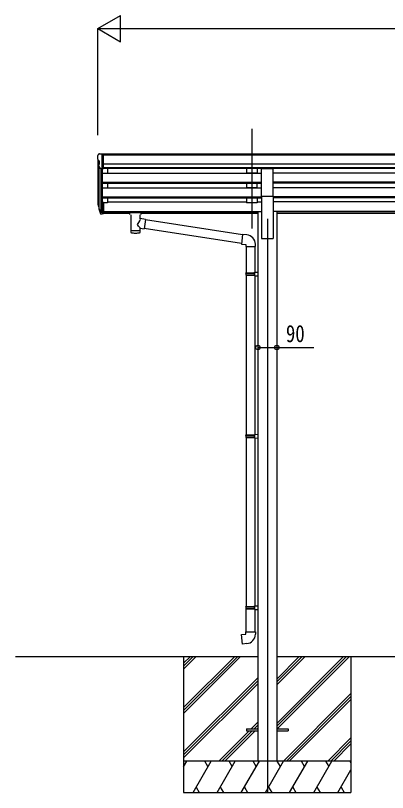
# Model space of a CAD drawing. Units: millimetres, scale not verified. Extents: x -10512 to 10512, y -7425 to 7425.
# Drawn here: x -3374 to -1596, y -4162 to -447 of the extents above; entities that cross this region are included whole.
import ezdxf
from ezdxf.enums import TextEntityAlignment as Align

# ---------------------------------------------------------------- set-up
doc = ezdxf.new("R2010")
doc.units = ezdxf.units.MM
doc.header["$LTSCALE"] = 30
for name, color, linetype in [('0-3_YKK_12', 2, 'Continuous'), ('0-4_YKK_13', 4, 'Continuous'), ('0-5_YKK_A1', 4, 'Continuous'), ('0-6_YKK_D', 6, 'Continuous')]:
    doc.layers.add(name, color=color, linetype=linetype)
doc.styles.add('ＭＳ ゴシック', font='')
doc.styles.get('ＭＳ ゴシック').set_extended_font_data('MS Gothic')

msp = doc.modelspace()

# ---------------------------------------------------------------- linework, layer by layer
at = {"layer": '0-3_YKK_12'}
for p, q in [((-2244.25, -988.1), (-2244.25, -1465.61)), ((-2170.25, -1418.93), (-2170.25, -4162.5))]:
    msp.add_line(p, q, dxfattribs=at)
at = {"layer": '0-4_YKK_13'}
for p, q in [((-2975.34, -1108.07), (-2979.41, -1113.88)), ((-2972.25, -1107.5), (-2974.58, -1107.64)), ((-2972.25, -1107.5), (-2953.75, -1107.5)), ((-2960.25, -1180.48), (-2960.25, -1107.5)), ((-2953.75, -1107.5), (-2943.75, -1107.59)), ((-2953.75, -1179.48), (-2953.75, -1107.5)), ((-2943.75, -1109.1), (-2943.75, -1107.59)), ((-2982.25, -1116.87), (-2982.25, -1117.5)), ((-2979.72, -1138.68), (-2974.4, -1141.75)), ((-2974.25, -1142.01), (-2974.25, -1158.29)), ((-2967.87, -1178.67), (-2976.88, -1163.08)), ((-2960.25, -1180.48), (-2965.46, -1180.17)), ((-2953.75, -1179.48), (-2960.25, -1179.48)), ((-2197.75, -1309.93), (-2197.75, -1178.13)), ((-2197.75, -1178.13), (-2142.75, -1178.13)), ((-2142.75, -1309.93), (-2142.75, -1178.13)), ((-2197.75, -1309.93), (-2142.75, -1309.93)), ((-2979.16, -1355.41), (-2975.28, -1363.36)), ((-2978.55, -1354.04), (-2975.28, -1361.1)), ((-2976.84, -1366.69), (-2976.5, -1371.09)), ((-2976.5, -1371.09), (-2967.69, -1394.64)), ((-2975.89, -1370.53), (-2967.69, -1386.71)), ((-2966.68, -1385.58), (-2974.44, -1370.17)), ((-2960.25, -1341.22), (-2960.25, -1396)), ((-2953.75, -1341.22), (-2960.25, -1341.22)), ((-2953.75, -1341.22), (-2953.75, -1395.26)), ((-2960.25, -1386.25), (-2965.38, -1386.25)), ((-2960.25, -1388.06), (-2965.1, -1388.06)), ((-2960.25, -1396), (-2965.1, -1396)), ((-2953.75, -1381.36), (-2960.25, -1381.36)), ((-2953.75, -1386.23), (-2960.25, -1386.23)), ((-2953.75, -1395.26), (-2960.25, -1395.26)), ((-2844.25, -1386.1), (-2844.25, -1391.86)), ((-2844.25, -1386.29), (-2844.25, -1387.83)), ((-2842.25, -1385.44), (-2759.25, -1385.44)), ((-2842.25, -1387.61), (-2759.25, -1387.61)), ((-2842.25, -1392.52), (-2827.75, -1392.52)), ((-2827.75, -1398.17), (-2827.75, -1391.62)), ((-2823.65, -1399.09), (-2823.67, -1484.53)), ((-2777.85, -1417.83), (-2777.85, -1399.09)), ((-2773.75, -1398.17), (-2773.75, -1391.62)), ((-2773.75, -1392.52), (-2759.25, -1392.52)), ((-2757.25, -1386.1), (-2757.25, -1391.86)), ((-2752.63, -1421.74), (-2777.85, -1417.82)), ((-2752.63, -1421.74), (-2759.65, -1467)), ((-2289.64, -1495.63), (-2752.95, -1423.75)), ((-2777.83, -1484.53), (-2777.85, -1463.86)), ((-2777.85, -1464.17), (-2759.65, -1467)), ((-2293.31, -1537.56), (-2759.38, -1465.26)), ((-2268.64, -1495.59), (-2289.48, -1493.76)), ((-2273.56, -1551.33), (-2227.56, -1551.33)), ((-2271.45, -1551.33), (-2271.45, -1676.57)), ((-2229.45, -1551.33), (-2229.45, -1674.01)), ((-2227.56, -1551.33), (-2227.56, -1540.42)), ((-2273.45, -1678.57), (-2272.45, -1676.57)), ((-2273.45, -1678.57), (-2229.45, -1678.57)), ((-2273.45, -1678.57), (-2273.45, -1686.57)), ((-2273.45, -1686.57), (-2229.45, -1686.57)), ((-2273.45, -1686.57), (-2272.45, -1688.57)), ((-2272.45, -1676.57), (-2229.45, -1676.57)), ((-2272.45, -1688.57), (-2229.45, -1688.57)), ((-2271.45, -1688.57), (-2271.45, -2452.45)), ((-2233.93, -1678.57), (-2234.36, -1676.57)), ((-2231.45, -1674.07), (-2215.45, -1673.6)), ((-2231.45, -1676.07), (-2231.45, -1674.07)), ((-2231.45, -1676.07), (-2229.45, -1676.07)), ((-2231.45, -1691.07), (-2231.45, -1689.07)), ((-2231.45, -1691.07), (-2215.45, -1691.54)), ((-2229.45, -1691.13), (-2229.45, -2449.89)), ((-2215.45, -1673.6), (-2215.45, -1691.54)), ((-2273.45, -2454.45), (-2272.45, -2452.45)), ((-2272.45, -2452.45), (-2229.45, -2452.45)), ((-2233.93, -2454.45), (-2234.36, -2452.45)), ((-2231.45, -2449.95), (-2215.45, -2449.47)), ((-2231.45, -2451.95), (-2231.45, -2449.95)), ((-2231.45, -2451.95), (-2229.45, -2451.95)), ((-2215.45, -2449.47), (-2215.45, -2467.42)), ((-2273.45, -2454.45), (-2229.45, -2454.45)), ((-2273.45, -2454.45), (-2273.45, -2462.45)), ((-2273.45, -2462.45), (-2229.45, -2462.45)), ((-2273.45, -2462.45), (-2272.45, -2464.45)), ((-2272.45, -2464.45), (-2229.45, -2464.45)), ((-2271.45, -2464.45), (-2271.45, -3272.94)), ((-2231.45, -2466.95), (-2231.45, -2464.95)), ((-2231.45, -2466.95), (-2215.45, -2467.42)), ((-2229.45, -2467), (-2229.45, -3270.38)), ((-2231.45, -3270.44), (-2215.45, -3269.97)), ((-2215.45, -3269.97), (-2215.45, -3287.91)), ((-2273.45, -3274.94), (-2272.45, -3272.94)), ((-2273.45, -3274.94), (-2229.45, -3274.94)), ((-2273.45, -3274.94), (-2273.45, -3282.94)), ((-2273.45, -3282.94), (-2229.45, -3282.94)), ((-2273.45, -3282.94), (-2272.45, -3284.94)), ((-2272.45, -3272.94), (-2229.45, -3272.94)), ((-2272.45, -3284.94), (-2229.45, -3284.94)), ((-2271.45, -3394.94), (-2271.45, -3284.94)), ((-2233.93, -3274.94), (-2234.36, -3272.94)), ((-2231.45, -3272.44), (-2231.45, -3270.44)), ((-2231.45, -3272.44), (-2229.45, -3272.44)), ((-2231.45, -3287.44), (-2231.45, -3285.44)), ((-2231.45, -3287.44), (-2215.45, -3287.91)), ((-2229.45, -3287.5), (-2229.45, -3394.94)), ((-2273.45, -3394.94), (-2227.45, -3394.94)), ((-2273.45, -3404.94), (-2273.45, -3394.94)), ((-2227.45, -3394.94), (-2227.45, -3405.86)), ((-2270.45, -3858), (-2270.45, -3867)), ((-2270.45, -3858), (-2215.65, -3858)), ((-2125.25, -3858), (-2070.45, -3858)), ((-2070.45, -3858), (-2070.45, -3867)), ((-2270.45, -3867), (-2215.65, -3867)), ((-2125.25, -3867), (-2070.45, -3867))]:
    msp.add_line(p, q, dxfattribs=at)
for points in [[(-2844.25, -1386.1), (-2844.21, -1385.91), (-2844.13, -1385.77), (-2844.03, -1385.67), (-2843.93, -1385.61), (-2843.81, -1385.57), (-2843.52, -1385.51), (-2843.03, -1385.46), (-2842.49, -1385.44), (-2842.25, -1385.44)], [(-2844.25, -1391.86), (-2844.21, -1392.05), (-2844.13, -1392.19), (-2844.03, -1392.28), (-2843.93, -1392.34), (-2843.81, -1392.39), (-2843.52, -1392.45), (-2843.03, -1392.5), (-2842.49, -1392.52), (-2842.25, -1392.52)], [(-2759.25, -1385.44), (-2758.9, -1385.44), (-2758.37, -1385.47), (-2757.92, -1385.52), (-2757.62, -1385.59), (-2757.45, -1385.69), (-2757.33, -1385.83), (-2757.26, -1386.01), (-2757.25, -1386.1)], [(-2759.25, -1392.52), (-2758.9, -1392.52), (-2758.37, -1392.49), (-2757.92, -1392.44), (-2757.62, -1392.36), (-2757.45, -1392.27), (-2757.33, -1392.13), (-2757.26, -1391.95), (-2757.25, -1391.86)], [(-2289.48, -1493.76), (-2293.48, -1539.59), (-2273.56, -1541.33), (-2273.56, -1551.33)], [(-2233.93, -1678.57), (-2233.93, -1686.57), (-2234.36, -1688.57)], [(-2231.45, -1689.07), (-2229.45, -1689.07), (-2229.45, -1676.07)], [(-2231.45, -2464.95), (-2229.45, -2464.95), (-2229.45, -2451.95)], [(-2233.93, -2454.45), (-2233.93, -2462.45), (-2234.36, -2464.45)], [(-2233.93, -3274.94), (-2233.93, -3282.94), (-2234.36, -3284.94)], [(-2231.45, -3285.44), (-2229.45, -3285.44), (-2229.45, -3272.44)], [(-2268.53, -3450.69), (-2289.37, -3452.51), (-2293.37, -3406.69), (-2273.45, -3404.94)]]:
    msp.add_lwpolyline(points, dxfattribs=at)
for centre, radius, start, end in [((-2979.25, -1116.87), 3, 93, 180), ((-2974.52, -1108.64), 1, 93.5, 145), ((-2780.25, -1117.5), 202, 180, 184.94904), ((-2975.35, -1134.31), 6.18, 185.7035, 224.99897), ((-2974.55, -1142.01), 0.3, 0, 60), ((-2974.28, -1161.58), 3, 94.7167, 210), ((-2974.55, -1158.29), 0.3, 274.7167, 0), ((-2965.28, -1177.17), 3, 210, 266.5), ((-2951.07, -1346.3), 29.53, 186.50806, 197.98144), ((-2949.66, -1344.54), 30.41, 187.1552, 198.19734), ((-2272.56, -1540.42), 45, 0, 85), ((-2272.45, -3405.86), 45, 275, 0)]:
    msp.add_arc(centre, radius, start, end, dxfattribs=at)
for centre, major_axis, ratio, start_param, end_param in [((-2891.6, -1346.73), (-89.06, 1.43), 0.57596, 6.1962358, 6.3678173), ((-2892.39, -1340.05), (87.93, 4.42), 0.541684, 3.0659337, 3.2228513), ((-2975.54, -1366.69), (1.3, 0), 0.90356, 1.3700892, 3.347195), ((-2889.62, -1350.5), (-89.07, 0), 0.90356, 0.2056023, 0.2515348), ((-2890.33, -1346.63), (-88.05, 0), 0.90356, 0.2662965, 0.3003836), ((-2965.1, -1385.35), (-3, 0), 0.90356, 0.5235988, 1.5707963), ((-2965.1, -1393.29), (3, 0), 0.90356, 3.6651914, 4.712389), ((-2965.38, -1384.9), (-1.5, 0), 0.90356, 0.5235988, 1.5707963), ((-2842.25, -1387.83), (2, 0), 0.109601, 1.5707963, 3.1415927), ((-2800.75, -1391.62), (27, 0), 0.070066, 6.2831853, 9.424778), ((-2789.75, -1395.6), (16, 0), 0.361356, 6.2636979, 6.2831853), ((-2759.25, -1387.83), (2, 0), 0.109601, 0, 1.5707963), ((-2800.75, -1444.37), (-22.81, -26.62), 0.234429, 1.6855472, 3.1268519), ((-2798.2, -1441.73), (20.32, -22.25), 0.045535, 0.0389954, 1.3075346), ((-2800.75, -1484.53), (22.92, 0), 0.101955, 3.1415499, 6.2833984), ((-2800.75, -1472.09), (22.91, 0), 0.122865, 3.1415927, 6.2831853)]:
    msp.add_ellipse(centre, major_axis=major_axis, ratio=ratio, start_param=start_param, end_param=end_param, dxfattribs=at)
at = {"layer": '0-5_YKK_A1'}
for p, q in [((613.25, -1109.1), (-2953.75, -1109.1)), ((613.25, -1114.32), (-2953.75, -1114.32)), ((-2980.25, -1138.08), (-2980.25, -1340.86)), ((-2960.25, -1148.6), (-2960.25, -1341.22)), ((-2975.28, -1165.85), (-2975.28, -1367.57)), ((-2966.25, -1180.01), (-2966.26, -1386)), ((613.25, -1157.85), (-2953.75, -1157.85)), ((613.25, -1175.7), (-2953.75, -1175.7)), ((-2197.75, -1178.95), (-2953.75, -1178.95)), ((-2935.25, -1178.95), (-2935.25, -1201.02)), ((-2269.25, -1179.05), (-2269.25, -1200.92)), ((-2219.25, -1179.05), (-2219.25, -1200.92)), ((-197.75, -1178.95), (-2142.75, -1178.95)), ((-2960.25, -1201.02), (-2197.75, -1201.02)), ((-2219.25, -1200.92), (-2269.25, -1200.92)), ((-197.75, -1201.02), (-2142.75, -1201.02)), ((-2960.25, -1242.89), (-2197.75, -1242.89)), ((-2960.25, -1244.39), (-2197.75, -1244.39)), ((-2960.25, -1248.71), (-2197.75, -1248.71)), ((-2935.25, -1248.71), (-2935.25, -1271.12)), ((-2269.25, -1248.71), (-2269.25, -1271.02)), ((-2219.25, -1271.02), (-2219.25, -1248.71)), ((-197.75, -1242.89), (-2142.75, -1242.89)), ((-197.75, -1244.39), (-2142.75, -1244.39)), ((-197.75, -1248.71), (-2142.75, -1248.71)), ((-2960.25, -1271.12), (-2197.75, -1271.12)), ((-2219.25, -1271.02), (-2269.25, -1271.02)), ((-197.75, -1271.12), (-2142.75, -1271.12)), ((-2960.25, -1313), (-2197.75, -1313)), ((-2960.25, -1314.49), (-2197.75, -1314.49)), ((-2960.25, -1318.81), (-2197.75, -1318.81)), ((-2935.25, -1318.81), (-2935.25, -1341.86)), ((-2935.25, -1336.91), (-2269.25, -1336.91)), ((-2269.25, -1318.81), (-2269.25, -1341.86)), ((-2219.25, -1318.81), (-2219.25, -1341.86)), ((-2219.25, -1336.91), (-2197.75, -1336.91)), ((-2197.75, -1309.93), (-2197.75, -1512.5)), ((-2142.75, -1309.93), (-2142.75, -1512.5)), ((-197.75, -1313), (-2142.75, -1313)), ((-197.75, -1314.49), (-2142.75, -1314.49)), ((-197.75, -1318.81), (-2142.75, -1318.81)), ((-1553.25, -1336.91), (-2142.75, -1336.91)), ((-2935.25, -1341.86), (-2953.75, -1341.86)), ((-2219.25, -1341.86), (-2269.25, -1341.86)), ((-2953.75, -1383.93), (-2215.45, -1383.93)), ((-2953.75, -1385.32), (-2215.45, -1385.32)), ((-2827.75, -1393.01), (-2953.75, -1393.01)), ((-2215.45, -1393.01), (-2773.75, -1393.01)), ((-2215.45, -1383.5), (-2215.45, -4012.5)), ((-2215.45, -1383.5), (-2197.75, -1383.5)), ((-2125.05, -1383.5), (-2142.75, -1383.5)), ((-2125.05, -1383.5), (-2125.05, -4012.5)), ((-215.45, -1383.93), (-2125.05, -1383.93)), ((-215.45, -1385.32), (-2125.05, -1385.32)), ((-215.45, -1393.01), (-2125.05, -1393.01)), ((-2197.75, -1512.5), (-2142.75, -1512.5)), ((-3374.29, -3512.5), (-2215.25, -3512.5)), ((-2570.45, -3512.5), (-2570.45, -4162.5)), ((-2570.45, -3756.68), (-2326.27, -3512.5)), ((-2570.45, -3770.82), (-2312.13, -3512.5)), ((-2570.45, -3784.96), (-2297.99, -3512.5)), ((-2570.45, -3572.83), (-2510.12, -3512.5)), ((-2570.45, -3558.69), (-2524.26, -3512.5)), ((-2570.45, -3544.55), (-2538.4, -3512.5)), ((-2125.25, -3512.5), (-215.25, -3512.5)), ((-2125.25, -3831.98), (-1805.77, -3512.5)), ((-2125.25, -3846.12), (-1791.63, -3512.5)), ((-2125.25, -3648.13), (-1989.62, -3512.5)), ((-2125.25, -3633.99), (-2003.76, -3512.5)), ((-2125.25, -3619.85), (-2017.9, -3512.5)), ((-2122.99, -3858), (-1777.49, -3512.5)), ((-1770.45, -3512.5), (-1770.45, -4162.5)), ((-2570.45, -3968.81), (-2215.65, -3614.01)), ((-2570.45, -3982.95), (-2215.65, -3628.15)), ((-2570.45, -3997.09), (-2215.65, -3642.29)), ((-2093.64, -4012.5), (-1770.45, -3689.31)), ((-2079.5, -4012.5), (-1770.45, -3703.45)), ((-2065.36, -4012.5), (-1770.45, -3717.59)), ((-2247.51, -3858), (-2215.65, -3826.14)), ((-2233.37, -3858), (-2215.65, -3840.28)), ((-2219.22, -3858), (-2215.65, -3854.43)), ((-2402.01, -4012.5), (-2256.51, -3867)), ((-2387.87, -4012.5), (-2242.37, -3867)), ((-2373.72, -4012.5), (-2228.22, -3867)), ((-1881.51, -4012.5), (-1770.45, -3901.44)), ((-1867.37, -4012.5), (-1770.45, -3915.58)), ((-1853.22, -4012.5), (-1770.45, -3929.73)), ((-1770.45, -4012.5), (-2570.45, -4012.5)), ((-2570.45, -4040), (-2554.57, -4012.5)), ((-2525.7, -4162.5), (-2439.1, -4012.5)), ((-2454.1, -4038.48), (-2469.1, -4012.5)), ((-2410.23, -4162.5), (-2323.63, -4012.5)), ((-2338.63, -4038.48), (-2353.63, -4012.5)), ((-2294.76, -4162.5), (-2208.16, -4012.5)), ((-2223.16, -4038.48), (-2238.16, -4012.5)), ((-2179.29, -4162.5), (-2092.69, -4012.5)), ((-2107.69, -4038.48), (-2122.69, -4012.5)), ((-2063.82, -4162.5), (-1977.22, -4012.5)), ((-1992.22, -4038.48), (-2007.22, -4012.5)), ((-1948.35, -4162.5), (-1861.75, -4012.5)), ((-1891.75, -4012.5), (-1876.75, -4038.48)), ((-1776.28, -4012.5), (-1770.45, -4022.6)), ((-1832.88, -4162.5), (-1770.45, -4054.36)), ((-2510.71, -4136.52), (-2495.71, -4162.5)), ((-2395.24, -4136.52), (-2380.24, -4162.5)), ((-2279.76, -4136.52), (-2264.76, -4162.5)), ((-2164.29, -4136.52), (-2149.3, -4162.5)), ((-2048.82, -4136.52), (-2033.83, -4162.5)), ((-1933.35, -4136.52), (-1918.36, -4162.5)), ((-1817.89, -4136.52), (-1802.89, -4162.5)), ((-2570.45, -4162.5), (-1770.45, -4162.5))]:
    msp.add_line(p, q, dxfattribs=at)
at = {"layer": '0-6_YKK_D'}
for p, q in [((-2980.25, -509.1), (-2872, -446.6)), ((-2872, -571.6), (-2872, -446.6)), ((-2980.25, -1018.68), (-2980.25, -508.1)), ((-2980.25, -509.1), (-2872, -571.6)), ((-2980.25, -509.1), (-2763.74, -509.1)), ((-2855.25, -509.1), (514.75, -509.1))]:
    msp.add_line(p, q, dxfattribs=at)
msp.add_lwpolyline([(-2215.45, -2034.65), (-2125.05, -2034.65), (-1948.55, -2034.65)], dxfattribs=at)
for centre in [(-2215.45, -2034.65), (-2125.05, -2034.65)]:
    msp.add_circle(centre, 10.62, dxfattribs=at)

# ---------------------------------------------------------------- texts
at = {"layer": '0-6_YKK_D', "style": 'ＭＳ ゴシック', "width": 0.8}
msp.add_text('90', height=82.48, dxfattribs=at).set_placement((-2081.55, -2033.65), align=Align.BOTTOM_LEFT)

doc.saveas('drawing.dxf')
